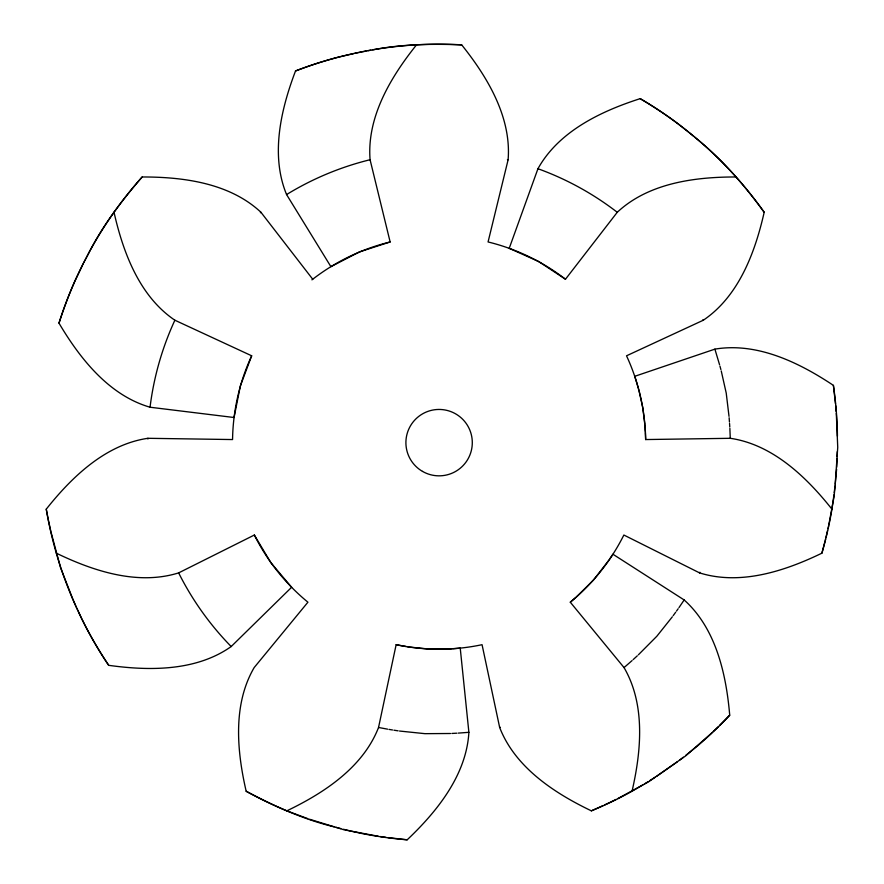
<?xml version="1.0" encoding="UTF-8"?>
<svg xmlns="http://www.w3.org/2000/svg" width="884" height="884" viewBox="0 0 884 884"><rect width="100%" height="100%" fill="white"/><g stroke="black" fill="none" stroke-linecap="round" stroke-linejoin="round"><path stroke-width="1.33" d="M147.915 439.005L147.926 438.298L232.558 439.558A206.569 206.569 0 0 1 251.675 355.799L174.877 320.218C139.396 296.239 123.086 252.36 114.014 212.259A398.441 398.441 0 0 1 142.158 176.977C183.275 176.888 229.674 183.021 260.946 212.282L312.726 279.233A206.569 206.569 0 0 1 390.142 241.962L370.076 159.728C366.694 117.031 390.827 76.93 416.53 44.841A398.441 398.441 0 0 1 461.669 44.841C487.371 76.93 511.504 117.031 508.123 159.728L488.067 241.962A206.569 206.569 0 0 1 565.473 279.233L617.253 212.282C648.524 183.021 694.923 176.888 736.041 176.977A398.441 398.441 0 0 1 764.185 212.259C755.113 252.36 738.814 296.239 703.321 320.218L626.524 355.799A206.569 206.569 0 0 1 645.651 439.558L730.272 438.298C772.649 444.508 806.374 476.962 831.943 509.162A398.441 398.441 0 0 1 821.91 553.163C784.893 571.075 740.427 585.683 699.553 572.887L623.861 535.03A206.569 206.569 0 0 1 570.291 602.203L624.038 667.586C645.607 704.581 641.265 751.19 632.027 791.257A398.441 398.441 0 0 1 591.363 810.838C554.29 793.07 515.14 767.411 499.659 727.477L482.056 644.69A206.569 206.569 0 0 1 396.142 644.69L378.54 727.477C363.059 767.411 323.909 793.07 286.836 810.838A398.441 398.441 0 0 1 246.172 791.257C236.934 751.19 232.591 704.581 254.161 667.586L307.919 602.203A206.569 206.569 0 0 1 254.349 535.03L178.645 572.887C137.771 585.683 93.306 571.075 56.3 553.163A398.441 398.441 0 0 1 46.255 509.162C71.825 476.962 105.55 444.508 147.926 438.298M837.27 451.68L837.137 456.542M837.071 458.476L836.717 467.205M836.618 469.15L834.131 496.222L828.805 524.864M835.203 484.134L837.734 447.326L836.308 413.369M834.993 486.056L834.209 492.808M833.977 494.742L831.943 509.162M251.675 355.799L240.349 385.932L234.061 417.513L150.048 407.226C153.783 377.125 162.159 347.743 174.877 320.218M828.606 525.814L827.976 528.654M827.546 530.555L825.999 537.174M825.324 540.002L825.546 539.063M825.092 540.942L821.91 553.163M150.048 407.226C108.92 395.292 79.936 358.539 58.996 323.157C71.493 283.587 90.069 246.139 114.014 212.259M736.041 176.977C708.349 146.07 675.973 119.627 640.171 98.654C601.01 111.196 558.732 131.274 537.947 168.722L509.217 248.338L538.61 261.487L565.473 279.233M416.53 44.841C375.103 47.206 334.251 56.079 295.521 70.963C280.913 109.406 270.25 154.976 286.571 194.568L330.903 266.67L359.512 251.896L390.142 241.962M699.553 572.887L699.874 572.246M82.532 265.2L74.952 280.935A398.441 398.441 0 0 0 58.996 323.157M82.974 264.327L83.405 263.465M83.847 262.603L84.289 261.73M84.731 260.868L85.173 260.007M85.626 259.145L86.068 258.283M86.51 257.421L86.963 256.559M87.417 255.697L87.87 254.835M88.312 253.984C102.433 225.851 121.672 200.723 142.158 176.977M609.253 559.649L612.932 554.235L684.161 599.96L678.978 607.595M608.678 560.467L593.573 579.959L576.733 596.578M678.161 608.756L676.514 611.065M675.685 612.214L673.177 615.662M672.337 616.811L656.856 636.226L638.347 654.845M684.161 599.96C716.04 628.557 726.206 674.238 729.72 715.211L719.466 725.543M56.3 553.163C67.836 593.02 85.549 630.889 108.699 665.321C149.418 671.011 196.215 671.265 231.188 646.547L291.621 587.274L270.847 562.677L254.349 535.03M718.073 726.902L713.167 731.609M711.764 732.946L685.509 756.019L656.9 776.108M637.309 655.817L633.121 659.641M387.899 837.601L407.192 839.8C437.039 811.512 466.409 775.08 468.885 732.317L460.233 648.127L452.707 648.69M575.981 597.252L570.291 602.203M632.071 660.591L624.038 667.586M311.942 279.863L312.726 279.233M260.393 212.724L260.946 212.282M685.675 755.433L697.034 746.328A398.441 398.441 0 0 0 729.72 715.211M683.365 757.212L679.509 760.163M677.177 761.92L648.491 781.876L617.794 798.595M655.265 777.146L649.519 780.782M647.873 781.81L644.569 783.843M642.911 784.859L632.027 791.257M286.571 194.568C312.428 178.723 340.627 166.954 370.076 159.728M616.049 799.456L610.811 801.987M609.054 802.827L609.927 802.407M608.181 803.247L604.667 804.893M602.899 805.711L591.363 810.838M835.468 403.701L833.402 385.369C799.18 362.573 757.124 342.042 714.891 349.136L634.734 376.319L636.811 383.048M499.659 727.477L500.355 727.333M353.611 53.637L338.473 57.117A398.441 398.441 0 0 0 295.521 70.963M354.561 53.438L357.412 52.841M358.363 52.642L362.175 51.869M363.125 51.681L365.987 51.128M367.888 50.764L370.75 50.222M372.661 49.869C401.944 44.078 431.944 43.758 461.669 44.841M468.885 732.317L458.277 733.112M451.702 648.745L448.177 648.922M456.862 733.19L451.901 733.444M447.171 648.966L429.049 649.077L411.027 647.21M450.475 733.499L424.939 733.665L399.524 731.035M385.976 837.347L380.208 836.54M410.032 647.066L407.049 646.613M398.12 730.836L393.91 730.195M378.286 836.264L343.942 829.778L309.588 819.258M406.054 646.458L403.568 646.049M392.507 729.974L389.004 729.399M402.574 645.884L396.142 644.69M387.612 729.167L378.54 727.477M352.053 831.347L362.484 833.645A398.441 398.441 0 0 0 407.192 839.8M507.438 159.562L508.123 159.728M351.114 831.126L345.445 829.756M343.567 829.28L344.506 829.512M340.738 828.573L337.92 827.844M336.042 827.358L336.981 827.601M334.163 826.86C303.267 819.346 274.162 806.109 246.172 791.257M307.754 818.628L286.836 810.838M537.947 168.722C566.467 179.043 593.241 193.751 617.253 212.282M688.437 132.036L677.774 123.594A398.441 398.441 0 0 0 640.171 98.654M689.189 132.644L693.675 136.357M694.426 136.987C721.333 158.413 743.985 184.535 764.185 212.259M231.188 646.547C209.972 624.877 192.237 599.993 178.645 572.887M82.179 619.574L85.626 626.524A398.441 398.441 0 0 0 108.699 665.321M81.339 617.817L81.759 618.689M80.93 616.944L78.466 611.662M703.023 319.566L703.321 320.218M77.648 609.894L78.057 610.778M76.842 608.137L77.251 609.021M76.046 606.369L76.444 607.253M75.648 605.474L74.057 601.927M73.284 600.159L73.67 601.043M72.886 599.264L60.532 567.605L50.985 531.969M714.891 349.136L719.576 364.772M637.088 384.01L638.049 387.402M719.952 366.142L720.88 369.556M638.325 388.374L638.977 390.805M721.245 370.937L726.228 393.093L729.013 416.342M639.242 391.778L642.767 407.491L644.756 423.988M50.764 531.03L48.277 519.648M48.079 518.698L46.255 509.162M835.645 405.634L836.154 411.436M729.134 417.756L729.455 421.999M644.834 424.994L645.055 428M729.543 423.414L729.775 426.961M645.132 429.005L645.287 431.514M729.864 428.375L730.272 438.298M645.353 432.519L645.651 439.558M837.435 436.155L837.347 430.331A398.441 398.441 0 0 0 833.402 385.369M422.497 471.393A33.205 33.205 0 0 0 472.299 442.641A33.205 33.205 0 0 0 422.497 413.889A33.205 33.205 0 0 0 422.497 471.393"/></g></svg>
